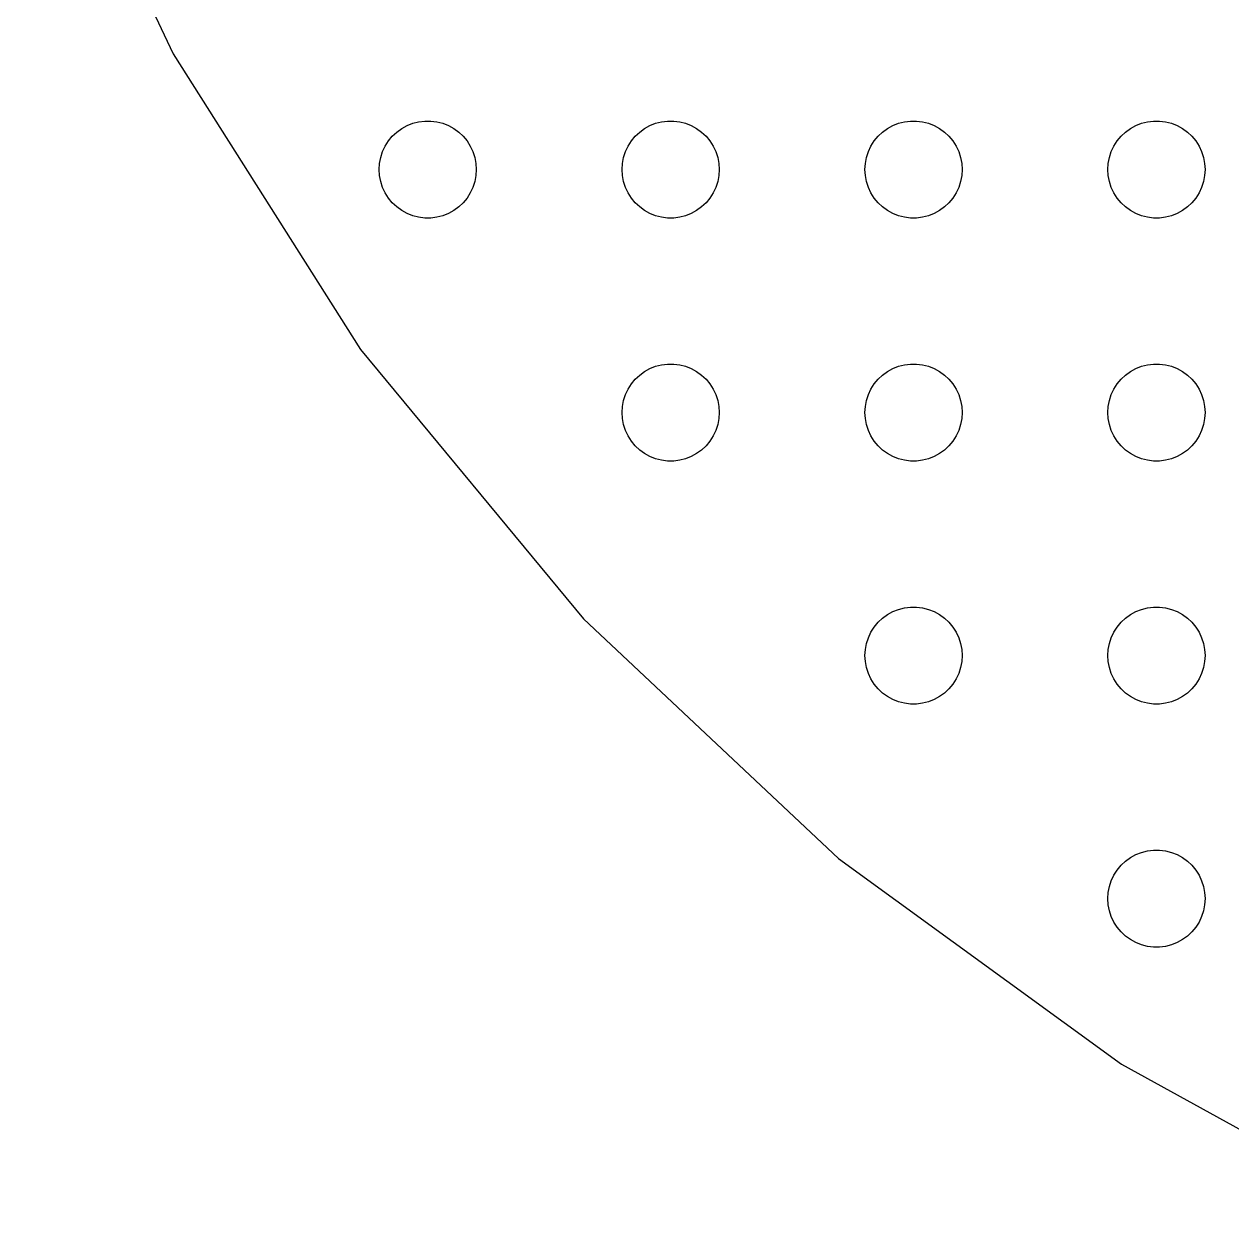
# Model space of a CAD drawing. Header units: metres. Extents: x -172 to 172, y -172 to 172.
# Drawn here: x -159.9 to -85.3, y -155.6 to -81 of the extents above; entities that cross this region are included whole.
import ezdxf

# ---------------------------------------------------------------- set-up
doc = ezdxf.new("R2010")
doc.units = ezdxf.units.M

msp = doc.modelspace()

# ---------------------------------------------------------------- linework, layer by layer
for p, q in [((-159.922, -63.3174), (-150.725, -82.8616)), ((-150.725, -82.8616), (-139.151, -101.099)), ((-136.277, -87.2855), (-135.927, -87.1468)), ((-135.927, -87.1468), (-135.562, -87.0531)), ((-135.562, -87.0531), (-135.188, -87.0059)), ((-135.188, -87.0059), (-134.812, -87.0059)), ((-134.812, -87.0059), (-134.438, -87.0531)), ((-134.438, -87.0531), (-134.073, -87.1468)), ((-134.073, -87.1468), (-133.723, -87.2855)), ((-121.277, -87.2855), (-120.927, -87.1468)), ((-120.927, -87.1468), (-120.562, -87.0531)), ((-120.562, -87.0531), (-120.188, -87.0059)), ((-120.188, -87.0059), (-119.812, -87.0059)), ((-119.812, -87.0059), (-119.438, -87.0531)), ((-119.438, -87.0531), (-119.073, -87.1468)), ((-119.073, -87.1468), (-118.723, -87.2855)), ((-106.277, -87.2855), (-105.927, -87.1468)), ((-105.927, -87.1468), (-105.562, -87.0531)), ((-105.562, -87.0531), (-105.188, -87.0059)), ((-105.188, -87.0059), (-104.812, -87.0059)), ((-104.812, -87.0059), (-104.438, -87.0531)), ((-104.438, -87.0531), (-104.073, -87.1468)), ((-104.073, -87.1468), (-103.723, -87.2855)), ((-91.2773, -87.2855), (-90.927, -87.1468)), ((-90.927, -87.1468), (-90.5621, -87.0531)), ((-90.5621, -87.0531), (-90.1884, -87.0059)), ((-90.1884, -87.0059), (-89.8116, -87.0059)), ((-89.8116, -87.0059), (-89.4379, -87.0531)), ((-89.4379, -87.0531), (-89.073, -87.1468)), ((-89.073, -87.1468), (-88.7227, -87.2855)), ((-137.427, -88.2366), (-137.187, -87.9464)), ((-137.187, -87.9464), (-136.912, -87.6885)), ((-136.912, -87.6885), (-136.607, -87.467)), ((-136.607, -87.467), (-136.277, -87.2855)), ((-133.723, -87.2855), (-133.393, -87.467)), ((-133.393, -87.467), (-133.088, -87.6885)), ((-133.088, -87.6885), (-132.813, -87.9464)), ((-132.813, -87.9464), (-132.573, -88.2366)), ((-122.427, -88.2366), (-122.187, -87.9464)), ((-122.187, -87.9464), (-121.912, -87.6885)), ((-121.912, -87.6885), (-121.607, -87.467)), ((-121.607, -87.467), (-121.277, -87.2855)), ((-118.723, -87.2855), (-118.393, -87.467)), ((-118.393, -87.467), (-118.088, -87.6885)), ((-118.088, -87.6885), (-117.813, -87.9464)), ((-117.813, -87.9464), (-117.573, -88.2366)), ((-107.427, -88.2366), (-107.187, -87.9464)), ((-107.187, -87.9464), (-106.912, -87.6885)), ((-106.912, -87.6885), (-106.607, -87.467)), ((-106.607, -87.467), (-106.277, -87.2855)), ((-103.723, -87.2855), (-103.393, -87.467)), ((-103.393, -87.467), (-103.088, -87.6885)), ((-103.088, -87.6885), (-102.813, -87.9464)), ((-102.813, -87.9464), (-102.573, -88.2366)), ((-92.427, -88.2366), (-92.1869, -87.9464)), ((-92.1869, -87.9464), (-91.9123, -87.6885)), ((-91.9123, -87.6885), (-91.6075, -87.467)), ((-91.6075, -87.467), (-91.2773, -87.2855)), ((-88.7227, -87.2855), (-88.3925, -87.467)), ((-88.3925, -87.467), (-88.0877, -87.6885)), ((-88.0877, -87.6885), (-87.8131, -87.9464)), ((-87.8131, -87.9464), (-87.573, -88.2366)), ((-137.789, -88.8956), (-137.629, -88.5547)), ((-137.629, -88.5547), (-137.427, -88.2366)), ((-132.573, -88.2366), (-132.371, -88.5547)), ((-132.371, -88.5547), (-132.211, -88.8956)), ((-122.789, -88.8956), (-122.629, -88.5547)), ((-122.629, -88.5547), (-122.427, -88.2366)), ((-117.573, -88.2366), (-117.371, -88.5547)), ((-117.371, -88.5547), (-117.211, -88.8956)), ((-107.789, -88.8956), (-107.629, -88.5547)), ((-107.629, -88.5547), (-107.427, -88.2366)), ((-102.573, -88.2366), (-102.371, -88.5547)), ((-102.371, -88.5547), (-102.211, -88.8956)), ((-92.7893, -88.8956), (-92.6289, -88.5547)), ((-92.6289, -88.5547), (-92.427, -88.2366)), ((-87.573, -88.2366), (-87.3711, -88.5547)), ((-87.3711, -88.5547), (-87.2107, -88.8956)), ((-137.976, -89.624), (-137.906, -89.2539)), ((-137.906, -89.2539), (-137.789, -88.8956)), ((-132.211, -88.8956), (-132.094, -89.2539)), ((-132.094, -89.2539), (-132.024, -89.624)), ((-122.976, -89.624), (-122.906, -89.2539)), ((-122.906, -89.2539), (-122.789, -88.8956)), ((-117.211, -88.8956), (-117.094, -89.2539)), ((-117.094, -89.2539), (-117.024, -89.624)), ((-107.976, -89.624), (-107.906, -89.2539)), ((-107.906, -89.2539), (-107.789, -88.8956)), ((-102.211, -88.8956), (-102.094, -89.2539)), ((-102.094, -89.2539), (-102.024, -89.624)), ((-92.9763, -89.624), (-92.9057, -89.2539)), ((-92.9057, -89.2539), (-92.7893, -88.8956)), ((-87.2107, -88.8956), (-87.0943, -89.2539)), ((-87.0943, -89.2539), (-87.0237, -89.624)), ((-138, -90), (-137.976, -89.624)), ((-137.976, -90.376), (-138, -90)), ((-132.024, -89.624), (-132, -90)), ((-132, -90), (-132.024, -90.376)), ((-123, -90), (-122.976, -89.624)), ((-122.976, -90.376), (-123, -90)), ((-117.024, -89.624), (-117, -90)), ((-117, -90), (-117.024, -90.376)), ((-108, -90), (-107.976, -89.624)), ((-107.976, -90.376), (-108, -90)), ((-102.024, -89.624), (-102, -90)), ((-102, -90), (-102.024, -90.376)), ((-93, -90), (-92.9763, -89.624)), ((-92.9763, -90.376), (-93, -90)), ((-87.0237, -89.624), (-87, -90)), ((-87, -90), (-87.0237, -90.376)), ((-137.906, -90.7461), (-137.976, -90.376)), ((-137.789, -91.1044), (-137.906, -90.7461)), ((-132.094, -90.7461), (-132.211, -91.1044)), ((-132.024, -90.376), (-132.094, -90.7461)), ((-122.906, -90.7461), (-122.976, -90.376)), ((-122.789, -91.1044), (-122.906, -90.7461)), ((-117.094, -90.7461), (-117.211, -91.1044)), ((-117.024, -90.376), (-117.094, -90.7461)), ((-107.906, -90.7461), (-107.976, -90.376)), ((-107.789, -91.1044), (-107.906, -90.7461)), ((-102.094, -90.7461), (-102.211, -91.1044)), ((-102.024, -90.376), (-102.094, -90.7461)), ((-92.9057, -90.7461), (-92.9763, -90.376)), ((-92.7893, -91.1044), (-92.9057, -90.7461)), ((-87.0943, -90.7461), (-87.2107, -91.1044)), ((-87.0237, -90.376), (-87.0943, -90.7461)), ((-137.629, -91.4453), (-137.789, -91.1044)), ((-137.427, -91.7634), (-137.629, -91.4453)), ((-132.371, -91.4453), (-132.573, -91.7634)), ((-132.211, -91.1044), (-132.371, -91.4453)), ((-122.629, -91.4453), (-122.789, -91.1044)), ((-122.427, -91.7634), (-122.629, -91.4453)), ((-117.371, -91.4453), (-117.573, -91.7634)), ((-117.211, -91.1044), (-117.371, -91.4453)), ((-107.629, -91.4453), (-107.789, -91.1044)), ((-107.427, -91.7634), (-107.629, -91.4453)), ((-102.371, -91.4453), (-102.573, -91.7634)), ((-102.211, -91.1044), (-102.371, -91.4453)), ((-92.6289, -91.4453), (-92.7893, -91.1044)), ((-92.427, -91.7634), (-92.6289, -91.4453)), ((-87.3711, -91.4453), (-87.573, -91.7634)), ((-87.2107, -91.1044), (-87.3711, -91.4453)), ((-137.187, -92.0536), (-137.427, -91.7634)), ((-136.912, -92.3115), (-137.187, -92.0536)), ((-136.607, -92.533), (-136.912, -92.3115)), ((-133.088, -92.3115), (-133.393, -92.533)), ((-132.813, -92.0536), (-133.088, -92.3115)), ((-132.573, -91.7634), (-132.813, -92.0536)), ((-122.187, -92.0536), (-122.427, -91.7634)), ((-121.912, -92.3115), (-122.187, -92.0536)), ((-121.607, -92.533), (-121.912, -92.3115)), ((-118.088, -92.3115), (-118.393, -92.533)), ((-117.813, -92.0536), (-118.088, -92.3115)), ((-117.573, -91.7634), (-117.813, -92.0536)), ((-107.187, -92.0536), (-107.427, -91.7634)), ((-106.912, -92.3115), (-107.187, -92.0536)), ((-106.607, -92.533), (-106.912, -92.3115)), ((-103.088, -92.3115), (-103.393, -92.533)), ((-102.813, -92.0536), (-103.088, -92.3115)), ((-102.573, -91.7634), (-102.813, -92.0536)), ((-92.1869, -92.0536), (-92.427, -91.7634)), ((-91.9123, -92.3115), (-92.1869, -92.0536)), ((-91.6075, -92.533), (-91.9123, -92.3115)), ((-88.0877, -92.3115), (-88.3925, -92.533)), ((-87.8131, -92.0536), (-88.0877, -92.3115)), ((-87.573, -91.7634), (-87.8131, -92.0536)), ((-136.277, -92.7145), (-136.607, -92.533)), ((-135.927, -92.8532), (-136.277, -92.7145)), ((-135.562, -92.9469), (-135.927, -92.8532)), ((-135.188, -92.9941), (-135.562, -92.9469)), ((-134.812, -92.9941), (-135.188, -92.9941)), ((-134.438, -92.9469), (-134.812, -92.9941)), ((-134.073, -92.8532), (-134.438, -92.9469)), ((-133.723, -92.7145), (-134.073, -92.8532)), ((-133.393, -92.533), (-133.723, -92.7145)), ((-121.277, -92.7145), (-121.607, -92.533)), ((-120.927, -92.8532), (-121.277, -92.7145)), ((-120.562, -92.9469), (-120.927, -92.8532)), ((-120.188, -92.9941), (-120.562, -92.9469)), ((-119.812, -92.9941), (-120.188, -92.9941)), ((-119.438, -92.9469), (-119.812, -92.9941)), ((-119.073, -92.8532), (-119.438, -92.9469)), ((-118.723, -92.7145), (-119.073, -92.8532)), ((-118.393, -92.533), (-118.723, -92.7145)), ((-106.277, -92.7145), (-106.607, -92.533)), ((-105.927, -92.8532), (-106.277, -92.7145)), ((-105.562, -92.9469), (-105.927, -92.8532)), ((-105.188, -92.9941), (-105.562, -92.9469)), ((-104.812, -92.9941), (-105.188, -92.9941)), ((-104.438, -92.9469), (-104.812, -92.9941)), ((-104.073, -92.8532), (-104.438, -92.9469)), ((-103.723, -92.7145), (-104.073, -92.8532)), ((-103.393, -92.533), (-103.723, -92.7145)), ((-91.2773, -92.7145), (-91.6075, -92.533)), ((-90.927, -92.8532), (-91.2773, -92.7145)), ((-90.5621, -92.9469), (-90.927, -92.8532)), ((-90.1884, -92.9941), (-90.5621, -92.9469)), ((-89.8116, -92.9941), (-90.1884, -92.9941)), ((-89.4379, -92.9469), (-89.8116, -92.9941)), ((-89.073, -92.8532), (-89.4379, -92.9469)), ((-88.7227, -92.7145), (-89.073, -92.8532)), ((-88.3925, -92.533), (-88.7227, -92.7145)), ((-139.151, -101.099), (-125.383, -117.742)), ((-121.277, -102.286), (-120.927, -102.147)), ((-120.927, -102.147), (-120.562, -102.053)), ((-120.562, -102.053), (-120.188, -102.006)), ((-120.188, -102.006), (-119.812, -102.006)), ((-119.812, -102.006), (-119.438, -102.053)), ((-119.438, -102.053), (-119.073, -102.147)), ((-119.073, -102.147), (-118.723, -102.286)), ((-106.277, -102.286), (-105.927, -102.147)), ((-105.927, -102.147), (-105.562, -102.053)), ((-105.562, -102.053), (-105.188, -102.006)), ((-105.188, -102.006), (-104.812, -102.006)), ((-104.812, -102.006), (-104.438, -102.053)), ((-104.438, -102.053), (-104.073, -102.147)), ((-104.073, -102.147), (-103.723, -102.286)), ((-91.2773, -102.286), (-90.927, -102.147)), ((-90.927, -102.147), (-90.5621, -102.053)), ((-90.5621, -102.053), (-90.1884, -102.006)), ((-90.1884, -102.006), (-89.8116, -102.006)), ((-89.8116, -102.006), (-89.4379, -102.053)), ((-89.4379, -102.053), (-89.073, -102.147)), ((-89.073, -102.147), (-88.7227, -102.286)), ((-122.427, -103.237), (-122.187, -102.946)), ((-122.187, -102.946), (-121.912, -102.688)), ((-121.912, -102.688), (-121.607, -102.467)), ((-121.607, -102.467), (-121.277, -102.286)), ((-118.723, -102.286), (-118.393, -102.467)), ((-118.393, -102.467), (-118.088, -102.688)), ((-118.088, -102.688), (-117.813, -102.946)), ((-117.813, -102.946), (-117.573, -103.237)), ((-107.427, -103.237), (-107.187, -102.946)), ((-107.187, -102.946), (-106.912, -102.688)), ((-106.912, -102.688), (-106.607, -102.467)), ((-106.607, -102.467), (-106.277, -102.286)), ((-103.723, -102.286), (-103.393, -102.467)), ((-103.393, -102.467), (-103.088, -102.688)), ((-103.088, -102.688), (-102.813, -102.946)), ((-102.813, -102.946), (-102.573, -103.237)), ((-92.427, -103.237), (-92.1869, -102.946)), ((-92.1869, -102.946), (-91.9123, -102.688)), ((-91.9123, -102.688), (-91.6075, -102.467)), ((-91.6075, -102.467), (-91.2773, -102.286)), ((-88.7227, -102.286), (-88.3925, -102.467)), ((-88.3925, -102.467), (-88.0877, -102.688)), ((-88.0877, -102.688), (-87.8131, -102.946)), ((-87.8131, -102.946), (-87.573, -103.237)), ((-122.789, -103.896), (-122.629, -103.555)), ((-122.629, -103.555), (-122.427, -103.237)), ((-117.573, -103.237), (-117.371, -103.555)), ((-117.371, -103.555), (-117.211, -103.896)), ((-107.789, -103.896), (-107.629, -103.555)), ((-107.629, -103.555), (-107.427, -103.237)), ((-102.573, -103.237), (-102.371, -103.555)), ((-102.371, -103.555), (-102.211, -103.896)), ((-92.7893, -103.896), (-92.6289, -103.555)), ((-92.6289, -103.555), (-92.427, -103.237)), ((-87.573, -103.237), (-87.3711, -103.555)), ((-87.3711, -103.555), (-87.2107, -103.896)), ((-122.976, -104.624), (-122.906, -104.254)), ((-122.906, -104.254), (-122.789, -103.896)), ((-117.211, -103.896), (-117.094, -104.254)), ((-117.094, -104.254), (-117.024, -104.624)), ((-107.976, -104.624), (-107.906, -104.254)), ((-107.906, -104.254), (-107.789, -103.896)), ((-102.211, -103.896), (-102.094, -104.254)), ((-102.094, -104.254), (-102.024, -104.624)), ((-92.9763, -104.624), (-92.9057, -104.254)), ((-92.9057, -104.254), (-92.7893, -103.896)), ((-87.2107, -103.896), (-87.0943, -104.254)), ((-87.0943, -104.254), (-87.0237, -104.624)), ((-123, -105), (-122.976, -104.624)), ((-122.976, -105.376), (-123, -105)), ((-117.024, -104.624), (-117, -105)), ((-117, -105), (-117.024, -105.376)), ((-108, -105), (-107.976, -104.624)), ((-107.976, -105.376), (-108, -105)), ((-102.024, -104.624), (-102, -105)), ((-102, -105), (-102.024, -105.376)), ((-93, -105), (-92.9763, -104.624)), ((-92.9763, -105.376), (-93, -105)), ((-87.0237, -104.624), (-87, -105)), ((-87, -105), (-87.0237, -105.376)), ((-122.906, -105.746), (-122.976, -105.376)), ((-122.789, -106.104), (-122.906, -105.746)), ((-117.094, -105.746), (-117.211, -106.104)), ((-117.024, -105.376), (-117.094, -105.746)), ((-107.906, -105.746), (-107.976, -105.376)), ((-107.789, -106.104), (-107.906, -105.746)), ((-102.094, -105.746), (-102.211, -106.104)), ((-102.024, -105.376), (-102.094, -105.746)), ((-92.9057, -105.746), (-92.9763, -105.376)), ((-92.7893, -106.104), (-92.9057, -105.746)), ((-87.0943, -105.746), (-87.2107, -106.104)), ((-87.0237, -105.376), (-87.0943, -105.746)), ((-122.629, -106.445), (-122.789, -106.104)), ((-122.427, -106.763), (-122.629, -106.445)), ((-117.371, -106.445), (-117.573, -106.763)), ((-117.211, -106.104), (-117.371, -106.445)), ((-107.629, -106.445), (-107.789, -106.104)), ((-107.427, -106.763), (-107.629, -106.445)), ((-102.371, -106.445), (-102.573, -106.763)), ((-102.211, -106.104), (-102.371, -106.445)), ((-92.6289, -106.445), (-92.7893, -106.104)), ((-92.427, -106.763), (-92.6289, -106.445)), ((-87.3711, -106.445), (-87.573, -106.763)), ((-87.2107, -106.104), (-87.3711, -106.445)), ((-122.187, -107.054), (-122.427, -106.763)), ((-121.912, -107.312), (-122.187, -107.054)), ((-121.607, -107.533), (-121.912, -107.312)), ((-118.088, -107.312), (-118.393, -107.533)), ((-117.813, -107.054), (-118.088, -107.312)), ((-117.573, -106.763), (-117.813, -107.054)), ((-107.187, -107.054), (-107.427, -106.763)), ((-106.912, -107.312), (-107.187, -107.054)), ((-106.607, -107.533), (-106.912, -107.312)), ((-103.088, -107.312), (-103.393, -107.533)), ((-102.813, -107.054), (-103.088, -107.312)), ((-102.573, -106.763), (-102.813, -107.054)), ((-92.1869, -107.054), (-92.427, -106.763)), ((-91.9123, -107.312), (-92.1869, -107.054)), ((-91.6075, -107.533), (-91.9123, -107.312)), ((-88.0877, -107.312), (-88.3925, -107.533)), ((-87.8131, -107.054), (-88.0877, -107.312)), ((-87.573, -106.763), (-87.8131, -107.054)), ((-121.277, -107.714), (-121.607, -107.533)), ((-120.927, -107.853), (-121.277, -107.714)), ((-120.562, -107.947), (-120.927, -107.853)), ((-120.188, -107.994), (-120.562, -107.947)), ((-119.812, -107.994), (-120.188, -107.994)), ((-119.438, -107.947), (-119.812, -107.994)), ((-119.073, -107.853), (-119.438, -107.947)), ((-118.723, -107.714), (-119.073, -107.853)), ((-118.393, -107.533), (-118.723, -107.714)), ((-106.277, -107.714), (-106.607, -107.533)), ((-105.927, -107.853), (-106.277, -107.714)), ((-105.562, -107.947), (-105.927, -107.853)), ((-105.188, -107.994), (-105.562, -107.947)), ((-104.812, -107.994), (-105.188, -107.994)), ((-104.438, -107.947), (-104.812, -107.994)), ((-104.073, -107.853), (-104.438, -107.947)), ((-103.723, -107.714), (-104.073, -107.853)), ((-103.393, -107.533), (-103.723, -107.714)), ((-91.2773, -107.714), (-91.6075, -107.533)), ((-90.927, -107.853), (-91.2773, -107.714)), ((-90.5621, -107.947), (-90.927, -107.853)), ((-90.1884, -107.994), (-90.5621, -107.947)), ((-89.8116, -107.994), (-90.1884, -107.994)), ((-89.4379, -107.947), (-89.8116, -107.994)), ((-89.073, -107.853), (-89.4379, -107.947)), ((-88.7227, -107.714), (-89.073, -107.853)), ((-88.3925, -107.533), (-88.7227, -107.714)), ((-105.927, -117.147), (-105.562, -117.053)), ((-105.562, -117.053), (-105.188, -117.006)), ((-105.188, -117.006), (-104.812, -117.006)), ((-104.812, -117.006), (-104.438, -117.053)), ((-104.438, -117.053), (-104.073, -117.147)), ((-90.927, -117.147), (-90.5621, -117.053)), ((-90.5621, -117.053), (-90.1884, -117.006)), ((-90.1884, -117.006), (-89.8116, -117.006)), ((-89.8116, -117.006), (-89.4379, -117.053)), ((-89.4379, -117.053), (-89.073, -117.147)), ((-125.383, -117.742), (-109.637, -132.528)), ((-107.187, -117.946), (-106.912, -117.688)), ((-106.912, -117.688), (-106.607, -117.467)), ((-106.607, -117.467), (-106.277, -117.286)), ((-106.277, -117.286), (-105.927, -117.147)), ((-104.073, -117.147), (-103.723, -117.286)), ((-103.723, -117.286), (-103.393, -117.467)), ((-103.393, -117.467), (-103.088, -117.688)), ((-103.088, -117.688), (-102.813, -117.946)), ((-92.1869, -117.946), (-91.9123, -117.688)), ((-91.9123, -117.688), (-91.6075, -117.467)), ((-91.6075, -117.467), (-91.2773, -117.286)), ((-91.2773, -117.286), (-90.927, -117.147)), ((-89.073, -117.147), (-88.7227, -117.286)), ((-88.7227, -117.286), (-88.3925, -117.467)), ((-88.3925, -117.467), (-88.0877, -117.688)), ((-88.0877, -117.688), (-87.8131, -117.946)), ((-107.789, -118.896), (-107.629, -118.555)), ((-107.629, -118.555), (-107.427, -118.237)), ((-107.427, -118.237), (-107.187, -117.946)), ((-102.813, -117.946), (-102.573, -118.237)), ((-102.573, -118.237), (-102.371, -118.555)), ((-102.371, -118.555), (-102.211, -118.896)), ((-92.7893, -118.896), (-92.6289, -118.555)), ((-92.6289, -118.555), (-92.427, -118.237)), ((-92.427, -118.237), (-92.1869, -117.946)), ((-87.8131, -117.946), (-87.573, -118.237)), ((-87.573, -118.237), (-87.3711, -118.555)), ((-87.3711, -118.555), (-87.2107, -118.896)), ((-107.976, -119.624), (-107.906, -119.254)), ((-107.906, -119.254), (-107.789, -118.896)), ((-102.211, -118.896), (-102.094, -119.254)), ((-102.094, -119.254), (-102.024, -119.624)), ((-92.9763, -119.624), (-92.9057, -119.254)), ((-92.9057, -119.254), (-92.7893, -118.896)), ((-87.2107, -118.896), (-87.0943, -119.254)), ((-87.0943, -119.254), (-87.0237, -119.624)), ((-108, -120), (-107.976, -119.624)), ((-107.976, -120.376), (-108, -120)), ((-102.024, -119.624), (-102, -120)), ((-102, -120), (-102.024, -120.376)), ((-93, -120), (-92.9763, -119.624)), ((-92.9763, -120.376), (-93, -120)), ((-87.0237, -119.624), (-87, -120)), ((-87, -120), (-87.0237, -120.376)), ((-107.906, -120.746), (-107.976, -120.376)), ((-107.789, -121.104), (-107.906, -120.746)), ((-102.094, -120.746), (-102.211, -121.104)), ((-102.024, -120.376), (-102.094, -120.746)), ((-92.9057, -120.746), (-92.9763, -120.376)), ((-92.7893, -121.104), (-92.9057, -120.746)), ((-87.0943, -120.746), (-87.2107, -121.104)), ((-87.0237, -120.376), (-87.0943, -120.746)), ((-107.629, -121.445), (-107.789, -121.104)), ((-107.427, -121.763), (-107.629, -121.445)), ((-102.371, -121.445), (-102.573, -121.763)), ((-102.211, -121.104), (-102.371, -121.445)), ((-92.6289, -121.445), (-92.7893, -121.104)), ((-92.427, -121.763), (-92.6289, -121.445)), ((-87.3711, -121.445), (-87.573, -121.763)), ((-87.2107, -121.104), (-87.3711, -121.445)), ((-107.187, -122.054), (-107.427, -121.763)), ((-106.912, -122.312), (-107.187, -122.054)), ((-106.607, -122.533), (-106.912, -122.312)), ((-103.088, -122.312), (-103.393, -122.533)), ((-102.813, -122.054), (-103.088, -122.312)), ((-102.573, -121.763), (-102.813, -122.054)), ((-92.1869, -122.054), (-92.427, -121.763)), ((-91.9123, -122.312), (-92.1869, -122.054)), ((-91.6075, -122.533), (-91.9123, -122.312)), ((-88.0877, -122.312), (-88.3925, -122.533)), ((-87.8131, -122.054), (-88.0877, -122.312)), ((-87.573, -121.763), (-87.8131, -122.054)), ((-106.277, -122.714), (-106.607, -122.533)), ((-105.927, -122.853), (-106.277, -122.714)), ((-105.562, -122.947), (-105.927, -122.853)), ((-105.188, -122.994), (-105.562, -122.947)), ((-104.812, -122.994), (-105.188, -122.994)), ((-104.438, -122.947), (-104.812, -122.994)), ((-104.073, -122.853), (-104.438, -122.947)), ((-103.723, -122.714), (-104.073, -122.853)), ((-103.393, -122.533), (-103.723, -122.714)), ((-91.2773, -122.714), (-91.6075, -122.533)), ((-90.927, -122.853), (-91.2773, -122.714)), ((-90.5621, -122.947), (-90.927, -122.853)), ((-90.1884, -122.994), (-90.5621, -122.947)), ((-89.8116, -122.994), (-90.1884, -122.994)), ((-89.4379, -122.947), (-89.8116, -122.994)), ((-89.073, -122.853), (-89.4379, -122.947)), ((-88.7227, -122.714), (-89.073, -122.853)), ((-88.3925, -122.533), (-88.7227, -122.714)), ((-90.5621, -132.053), (-90.1884, -132.006)), ((-90.1884, -132.006), (-89.8116, -132.006)), ((-89.8116, -132.006), (-89.4379, -132.053)), ((-109.637, -132.528), (-92.1622, -145.224)), ((-92.1869, -132.946), (-91.9123, -132.688)), ((-91.9123, -132.688), (-91.6075, -132.467)), ((-91.6075, -132.467), (-91.2773, -132.286)), ((-91.2773, -132.286), (-90.927, -132.147)), ((-90.927, -132.147), (-90.5621, -132.053)), ((-89.4379, -132.053), (-89.073, -132.147)), ((-89.073, -132.147), (-88.7227, -132.286)), ((-88.7227, -132.286), (-88.3925, -132.467)), ((-88.3925, -132.467), (-88.0877, -132.688)), ((-88.0877, -132.688), (-87.8131, -132.946)), ((-92.6289, -133.555), (-92.427, -133.237)), ((-92.427, -133.237), (-92.1869, -132.946)), ((-87.8131, -132.946), (-87.573, -133.237)), ((-87.573, -133.237), (-87.3711, -133.555)), ((-92.9763, -134.624), (-92.9057, -134.254)), ((-92.9057, -134.254), (-92.7893, -133.896)), ((-92.7893, -133.896), (-92.6289, -133.555)), ((-87.3711, -133.555), (-87.2107, -133.896)), ((-87.2107, -133.896), (-87.0943, -134.254)), ((-87.0943, -134.254), (-87.0237, -134.624)), ((-93, -135), (-92.9763, -134.624)), ((-92.9763, -135.376), (-93, -135)), ((-87.0237, -134.624), (-87, -135)), ((-87, -135), (-87.0237, -135.376)), ((-92.9057, -135.746), (-92.9763, -135.376)), ((-92.7893, -136.104), (-92.9057, -135.746)), ((-87.0943, -135.746), (-87.2107, -136.104)), ((-87.0237, -135.376), (-87.0943, -135.746)), ((-92.6289, -136.445), (-92.7893, -136.104)), ((-92.427, -136.763), (-92.6289, -136.445)), ((-87.3711, -136.445), (-87.573, -136.763)), ((-87.2107, -136.104), (-87.3711, -136.445)), ((-92.1869, -137.054), (-92.427, -136.763)), ((-91.9123, -137.312), (-92.1869, -137.054)), ((-87.8131, -137.054), (-88.0877, -137.312)), ((-87.573, -136.763), (-87.8131, -137.054)), ((-91.6075, -137.533), (-91.9123, -137.312)), ((-91.2773, -137.714), (-91.6075, -137.533)), ((-90.927, -137.853), (-91.2773, -137.714)), ((-90.5621, -137.947), (-90.927, -137.853)), ((-90.1884, -137.994), (-90.5621, -137.947)), ((-89.8116, -137.994), (-90.1884, -137.994)), ((-89.4379, -137.947), (-89.8116, -137.994)), ((-89.073, -137.853), (-89.4379, -137.947)), ((-88.7227, -137.714), (-89.073, -137.853)), ((-88.3925, -137.533), (-88.7227, -137.714)), ((-88.0877, -137.312), (-88.3925, -137.533)), ((-92.1622, -145.224), (-73.234, -155.63))]:
    msp.add_line(p, q)

doc.saveas('drawing.dxf')
